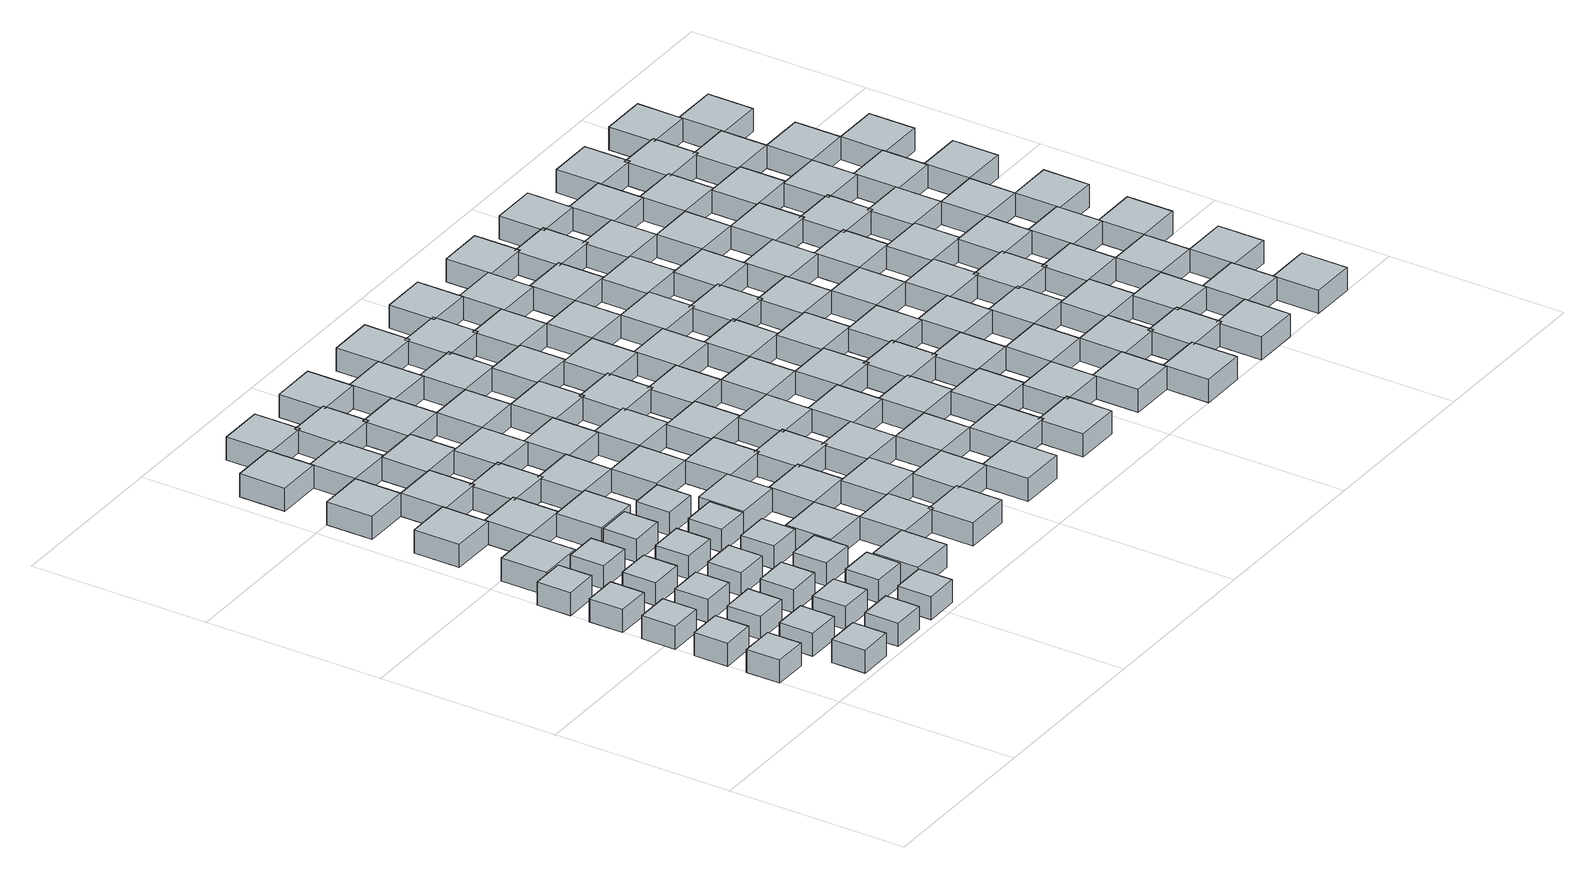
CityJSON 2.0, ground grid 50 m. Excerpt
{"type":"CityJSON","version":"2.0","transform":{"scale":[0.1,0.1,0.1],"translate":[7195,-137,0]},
"CityObjects":{
"object1":{"type":"GenericCityObject","geometry":[{"type":"Solid","lod":"1","boundaries":[[[[0,1,2,3]],[[4,5,1,0]],[[5,6,2,1]],[[6,7,3,2]],[[7,4,0,3]],[[7,6,5,4]]]]}]},
"object2":{"type":"GenericCityObject","geometry":[{"type":"Solid","lod":"1","boundaries":[[[[8,9,10,11]],[[12,13,9,8]],[[13,14,10,9]],[[14,15,11,10]],[[15,12,8,11]],[[15,14,13,12]]]]}]},
"object3":{"type":"GenericCityObject","geometry":[{"type":"Solid","lod":"1","boundaries":[[[[16,17,18,19]],[[20,21,17,16]],[[21,22,18,17]],[[22,23,19,18]],[[23,20,16,19]],[[23,22,21,20]]]]}]},
"object4":{"type":"GenericCityObject","geometry":[{"type":"Solid","lod":"1","boundaries":[[[[24,25,26,27]],[[28,29,25,24]],[[29,30,26,25]],[[30,31,27,26]],[[31,28,24,27]],[[31,30,29,28]]]]}]},
"object5":{"type":"GenericCityObject","geometry":[{"type":"Solid","lod":"1","boundaries":[[[[32,33,34,35]],[[36,37,33,32]],[[37,38,34,33]],[[38,39,35,34]],[[39,36,32,35]],[[39,38,37,36]]]]}]},
"object6":{"type":"GenericCityObject","geometry":[{"type":"Solid","lod":"1","boundaries":[[[[40,41,42,43]],[[44,45,41,40]],[[45,46,42,41]],[[46,47,43,42]],[[47,44,40,43]],[[47,46,45,44]]]]}]},
"object7":{"type":"GenericCityObject","geometry":[{"type":"Solid","lod":"1","boundaries":[[[[48,49,50,51]],[[52,53,49,48]],[[53,54,50,49]],[[54,55,51,50]],[[55,52,48,51]],[[55,54,53,52]]]]}]},
"object8":{"type":"GenericCityObject","geometry":[{"type":"Solid","lod":"1","boundaries":[[[[56,57,58,59]],[[60,61,57,56]],[[61,62,58,57]],[[62,63,59,58]],[[63,60,56,59]],[[63,62,61,60]]]]}]},
"object9":{"type":"GenericCityObject","geometry":[{"type":"Solid","lod":"1","boundaries":[[[[64,65,66,67]],[[68,69,65,64]],[[69,70,66,65]],[[70,71,67,66]],[[71,68,64,67]],[[71,70,69,68]]]]}]},
"object10":{"type":"GenericCityObject","geometry":[{"type":"Solid","lod":"1","boundaries":[[[[72,73,74,75]],[[76,77,73,72]],[[77,78,74,73]],[[78,79,75,74]],[[79,76,72,75]],[[79,78,77,76]]]]}]},
"object11":{"type":"GenericCityObject","geometry":[{"type":"Solid","lod":"1","boundaries":[[[[80,81,82,83]],[[84,85,81,80]],[[85,86,82,81]],[[86,87,83,82]],[[87,84,80,83]],[[87,86,85,84]]]]}]},
"object12":{"type":"GenericCityObject","geometry":[{"type":"Solid","lod":"1","boundaries":[[[[88,89,90,91]],[[92,93,89,88]],[[93,94,90,89]],[[94,95,91,90]],[[95,92,88,91]],[[95,94,93,92]]]]}]},
"object13":{"type":"GenericCityObject","geometry":[{"type":"Solid","lod":"1","boundaries":[[[[96,97,98,99]],[[100,101,97,96]],[[101,102,98,97]],[[102,103,99,98]],[[103,100,96,99]],[[103,102,101,100]]]]}]},
"object14":{"type":"GenericCityObject","geometry":[{"type":"Solid","lod":"1","boundaries":[[[[104,105,106,107]],[[108,109,105,104]],[[109,110,106,105]],[[110,111,107,106]],[[111,108,104,107]],[[111,110,109,108]]]]}]},
"object15":{"type":"GenericCityObject","geometry":[{"type":"Solid","lod":"1","boundaries":[[[[112,113,114,115]],[[116,117,113,112]],[[117,118,114,113]],[[118,119,115,114]],[[119,116,112,115]],[[119,118,117,116]]]]}]},
"object16":{"type":"GenericCityObject","geometry":[{"type":"Solid","lod":"1","boundaries":[[[[120,121,122,123]],[[124,125,121,120]],[[125,126,122,121]],[[126,127,123,122]],[[127,124,120,123]],[[127,126,125,124]]]]}]},
"object17":{"type":"GenericCityObject","geometry":[{"type":"Solid","lod":"1","boundaries":[[[[128,129,130,131]],[[132,133,129,128]],[[133,134,130,129]],[[134,135,131,130]],[[135,132,128,131]],[[135,134,133,132]]]]}]},
"object18":{"type":"GenericCityObject","geometry":[{"type":"Solid","lod":"1","boundaries":[[[[136,137,138,139]],[[140,141,137,136]],[[141,142,138,137]],[[142,143,139,138]],[[143,140,136,139]],[[143,142,141,140]]]]}]},
"object19":{"type":"GenericCityObject","geometry":[{"type":"Solid","lod":"1","boundaries":[[[[144,145,146,147]],[[148,149,145,144]],[[149,150,146,145]],[[150,151,147,146]],[[151,148,144,147]],[[151,150,149,148]]]]}]},
"object20":{"type":"GenericCityObject","geometry":[{"type":"Solid","lod":"1","boundaries":[[[[152,153,154,155]],[[156,157,153,152]],[[157,158,154,153]],[[158,159,155,154]],[[159,156,152,155]],[[159,158,157,156]]]]}]},
"object21":{"type":"GenericCityObject","geometry":[{"type":"Solid","lod":"1","boundaries":[[[[160,161,162,163]],[[164,165,161,160]],[[165,166,162,161]],[[166,167,163,162]],[[167,164,160,163]],[[167,166,165,164]]]]}]},
"object22":{"type":"GenericCityObject","geometry":[{"type":"Solid","lod":"1","boundaries":[[[[82,168,169,170]],[[86,171,168,82]],[[171,172,169,168]],[[172,173,170,169]],[[173,86,82,170]],[[173,172,171,86]]]]}]},
"object23":{"type":"GenericCityObject","geometry":[{"type":"Solid","lod":"1","boundaries":[[[[174,175,176,177]],[[178,179,175,174]],[[179,180,176,175]],[[180,181,177,176]],[[181,178,174,177]],[[181,180,179,178]]]]}]},
"object24":{"type":"GenericCityObject","geometry":[{"type":"Solid","lod":"1","boundaries":[[[[182,183,184,185]],[[186,187,183,182]],[[187,188,184,183]],[[188,189,185,184]],[[189,186,182,185]],[[189,188,187,186]]]]}]},
"object25":{"type":"GenericCityObject","geometry":[{"type":"Solid","lod":"1","boundaries":[[[[190,191,192,193]],[[194,195,191,190]],[[195,196,192,191]],[[196,197,193,192]],[[197,194,190,193]],[[197,196,195,194]]]]}]},
"object26":{"type":"GenericCityObject","geometry":[{"type":"Solid","lod":"1","boundaries":[[[[198,199,200,145]],[[201,202,199,198]],[[202,203,200,199]],[[203,149,145,200]],[[149,201,198,145]],[[149,203,202,201]]]]}]},
"object27":{"type":"GenericCityObject","geometry":[{"type":"Solid","lod":"1","boundaries":[[[[204,205,206,207]],[[208,209,205,204]],[[209,210,206,205]],[[210,211,207,206]],[[211,208,204,207]],[[211,210,209,208]]]]}]},
"object28":{"type":"GenericCityObject","geometry":[{"type":"Solid","lod":"1","boundaries":[[[[212,213,214,215]],[[216,217,213,212]],[[217,218,214,213]],[[218,219,215,214]],[[219,216,212,215]],[[219,218,217,216]]]]}]},
"object29":{"type":"GenericCityObject","geometry":[{"type":"Solid","lod":"1","boundaries":[[[[220,221,222,223]],[[224,225,221,220]],[[225,226,222,221]],[[226,227,223,222]],[[227,224,220,223]],[[227,226,225,224]]]]}]},
"object30":{"type":"GenericCityObject","geometry":[{"type":"Solid","lod":"1","boundaries":[[[[228,229,230,231]],[[232,233,229,228]],[[233,234,230,229]],[[234,235,231,230]],[[235,232,228,231]],[[235,234,233,232]]]]}]},
"object31":{"type":"GenericCityObject","geometry":[{"type":"Solid","lod":"1","boundaries":[[[[146,236,237,238]],[[150,239,236,146]],[[239,240,237,236]],[[240,241,238,237]],[[241,150,146,238]],[[241,240,239,150]]]]}]},
"object32":{"type":"GenericCityObject","geometry":[{"type":"Solid","lod":"1","boundaries":[[[[242,243,244,245]],[[246,247,243,242]],[[247,248,244,243]],[[248,249,245,244]],[[249,246,242,245]],[[249,248,247,246]]]]}]},
"object33":{"type":"GenericCityObject","geometry":[{"type":"Solid","lod":"1","boundaries":[[[[250,251,252,253]],[[254,255,251,250]],[[255,256,252,251]],[[256,257,253,252]],[[257,254,250,253]],[[257,256,255,254]]]]}]},
"object34":{"type":"GenericCityObject","geometry":[{"type":"Solid","lod":"1","boundaries":[[[[258,259,260,261]],[[262,263,259,258]],[[263,264,260,259]],[[264,265,261,260]],[[265,262,258,261]],[[265,264,263,262]]]]}]},
"object35":{"type":"GenericCityObject","geometry":[{"type":"Solid","lod":"1","boundaries":[[[[266,267,268,269]],[[270,271,267,266]],[[271,272,268,267]],[[272,273,269,268]],[[273,270,266,269]],[[273,272,271,270]]]]}]},
"object36":{"type":"GenericCityObject","geometry":[{"type":"Solid","lod":"1","boundaries":[[[[274,275,276,277]],[[278,279,275,274]],[[279,280,276,275]],[[280,281,277,276]],[[281,278,274,277]],[[281,280,279,278]]]]}]},
"object37":{"type":"GenericCityObject","geometry":[{"type":"Solid","lod":"1","boundaries":[[[[282,283,284,285]],[[286,287,283,282]],[[287,288,284,283]],[[288,289,285,284]],[[289,286,282,285]],[[289,288,287,286]]]]}]},
"object38":{"type":"GenericCityObject","geometry":[{"type":"Solid","lod":"1","boundaries":[[[[290,291,292,293]],[[294,295,291,290]],[[295,296,292,291]],[[296,297,293,292]],[[297,294,290,293]],[[297,296,295,294]]]]}]},
"object39":{"type":"GenericCityObject","geometry":[{"type":"Solid","lod":"1","boundaries":[[[[298,299,300,259]],[[301,302,299,298]],[[302,303,300,299]],[[303,263,259,300]],[[263,301,298,259]],[[263,303,302,301]]]]}]},
"object40":{"type":"GenericCityObject","geometry":[{"type":"Solid","lod":"1","boundaries":[[[[304,305,306,307]],[[308,309,305,304]],[[309,310,306,305]],[[310,311,307,306]],[[311,308,304,307]],[[311,310,309,308]]]]}]},
"object41":{"type":"GenericCityObject","geometry":[{"type":"Solid","lod":"1","boundaries":[[[[312,313,314,315]],[[316,317,313,312]],[[317,318,314,313]],[[318,319,315,314]],[[319,316,312,315]],[[319,318,317,316]]]]}]},
"object42":{"type":"GenericCityObject","geometry":[{"type":"Solid","lod":"1","boundaries":[[[[320,321,322,283]],[[323,324,321,320]],[[324,325,322,321]],[[325,287,283,322]],[[287,323,320,283]],[[287,325,324,323]]]]}]},
"object43":{"type":"GenericCityObject","geometry":[{"type":"Solid","lod":"1","boundaries":[[[[260,326,327,328]],[[264,329,326,260]],[[329,330,327,326]],[[330,331,328,327]],[[331,264,260,328]],[[331,330,329,264]]]]}]},
"object44":{"type":"GenericCityObject","geometry":[{"type":"Solid","lod":"1","boundaries":[[[[332,333,334,335]],[[336,337,333,332]],[[337,338,334,333]],[[338,339,335,334]],[[339,336,332,335]],[[339,338,337,336]]]]}]},
"object45":{"type":"GenericCityObject","geometry":[{"type":"Solid","lod":"1","boundaries":[[[[340,341,342,343]],[[344,345,341,340]],[[345,346,342,341]],[[346,347,343,342]],[[347,344,340,343]],[[347,346,345,344]]]]}]},
"object46":{"type":"GenericCityObject","geometry":[{"type":"Solid","lod":"1","boundaries":[[[[348,349,350,351]],[[352,353,349,348]],[[353,354,350,349]],[[354,355,351,350]],[[355,352,348,351]],[[355,354,353,352]]]]}]},
"object47":{"type":"GenericCityObject","geometry":[{"type":"Solid","lod":"1","boundaries":[[[[356,357,358,321]],[[359,360,357,356]],[[360,361,358,357]],[[361,324,321,358]],[[324,359,356,321]],[[324,361,360,359]]]]}]},
"object48":{"type":"GenericCityObject","geometry":[{"type":"Solid","lod":"1","boundaries":[[[[362,363,364,365]],[[366,367,363,362]],[[367,368,364,363]],[[368,369,365,364]],[[369,366,362,365]],[[369,368,367,366]]]]}]},
"object49":{"type":"GenericCityObject","geometry":[{"type":"Solid","lod":"1","boundaries":[[[[370,371,372,373]],[[374,375,371,370]],[[375,376,372,371]],[[376,377,373,372]],[[377,374,370,373]],[[377,376,375,374]]]]}]},
"object50":{"type":"GenericCityObject","geometry":[{"type":"Solid","lod":"1","boundaries":[[[[314,378,379,341]],[[318,380,378,314]],[[380,381,379,378]],[[381,345,341,379]],[[345,318,314,341]],[[345,381,380,318]]]]}]},
"object51":{"type":"GenericCityObject","geometry":[{"type":"Solid","lod":"1","boundaries":[[[[322,382,383,384]],[[325,385,382,322]],[[385,386,383,382]],[[386,387,384,383]],[[387,325,322,384]],[[387,386,385,325]]]]}]},
"object52":{"type":"GenericCityObject","geometry":[{"type":"Solid","lod":"1","boundaries":[[[[388,389,390,391]],[[392,393,389,388]],[[393,394,390,389]],[[394,395,391,390]],[[395,392,388,391]],[[395,394,393,392]]]]}]},
"object53":{"type":"GenericCityObject","geometry":[{"type":"Solid","lod":"1","boundaries":[[[[396,397,398,399]],[[400,401,397,396]],[[401,402,398,397]],[[402,403,399,398]],[[403,400,396,399]],[[403,402,401,400]]]]}]},
"object54":{"type":"GenericCityObject","geometry":[{"type":"Solid","lod":"1","boundaries":[[[[404,405,406,407]],[[408,409,405,404]],[[409,410,406,405]],[[410,411,407,406]],[[411,408,404,407]],[[411,410,409,408]]]]}]},
"object55":{"type":"GenericCityObject","geometry":[{"type":"Solid","lod":"1","boundaries":[[[[412,413,414,378]],[[415,416,413,412]],[[416,417,414,413]],[[417,380,378,414]],[[380,415,412,378]],[[380,417,416,415]]]]}]},
"object56":{"type":"GenericCityObject","geometry":[{"type":"Solid","lod":"1","boundaries":[[[[418,419,420,421]],[[422,423,419,418]],[[423,424,420,419]],[[424,425,421,420]],[[425,422,418,421]],[[425,424,423,422]]]]}]},
"object57":{"type":"GenericCityObject","geometry":[{"type":"Solid","lod":"1","boundaries":[[[[426,427,428,429]],[[430,431,427,426]],[[431,432,428,427]],[[432,433,429,428]],[[433,430,426,429]],[[433,432,431,430]]]]}]},
"object58":{"type":"GenericCityObject","geometry":[{"type":"Solid","lod":"1","boundaries":[[[[434,435,436,437]],[[438,439,435,434]],[[439,440,436,435]],[[440,441,437,436]],[[441,438,434,437]],[[441,440,439,438]]]]}]},
"object59":{"type":"GenericCityObject","geometry":[{"type":"Solid","lod":"1","boundaries":[[[[379,442,443,444]],[[381,445,442,379]],[[445,446,443,442]],[[446,447,444,443]],[[447,381,379,444]],[[447,446,445,381]]]]}]},
"object60":{"type":"GenericCityObject","geometry":[{"type":"Solid","lod":"1","boundaries":[[[[448,449,450,451]],[[452,453,449,448]],[[453,454,450,449]],[[454,455,451,450]],[[455,452,448,451]],[[455,454,453,452]]]]}]},
"object61":{"type":"GenericCityObject","geometry":[{"type":"Solid","lod":"1","boundaries":[[[[456,457,458,459]],[[460,461,457,456]],[[461,462,458,457]],[[462,463,459,458]],[[463,460,456,459]],[[463,462,461,460]]]]}]},
"object62":{"type":"GenericCityObject","geometry":[{"type":"Solid","lod":"1","boundaries":[[[[398,464,465,427]],[[402,466,464,398]],[[466,467,465,464]],[[467,431,427,465]],[[431,402,398,427]],[[431,467,466,402]]]]}]},
"object63":{"type":"GenericCityObject","geometry":[{"type":"Solid","lod":"1","boundaries":[[[[468,469,470,471]],[[472,473,469,468]],[[473,474,470,469]],[[474,475,471,470]],[[475,472,468,471]],[[475,474,473,472]]]]}]},
"object64":{"type":"GenericCityObject","geometry":[{"type":"Solid","lod":"1","boundaries":[[[[476,477,478,479]],[[480,481,477,476]],[[481,482,478,477]],[[482,483,479,478]],[[483,480,476,479]],[[483,482,481,480]]]]}]},
"object65":{"type":"GenericCityObject","geometry":[{"type":"Solid","lod":"1","boundaries":[[[[484,485,486,487]],[[488,489,485,484]],[[489,490,486,485]],[[490,491,487,486]],[[491,488,484,487]],[[491,490,489,488]]]]}]},
"object66":{"type":"GenericCityObject","geometry":[{"type":"Solid","lod":"1","boundaries":[[[[492,493,494,495]],[[496,497,493,492]],[[497,498,494,493]],[[498,499,495,494]],[[499,496,492,495]],[[499,498,497,496]]]]}]},
"object67":{"type":"GenericCityObject","geometry":[{"type":"Solid","lod":"1","boundaries":[[[[500,501,502,464]],[[503,504,501,500]],[[504,505,502,501]],[[505,466,464,502]],[[466,503,500,464]],[[466,505,504,503]]]]}]},
"object68":{"type":"GenericCityObject","geometry":[{"type":"Solid","lod":"1","boundaries":[[[[506,507,508,509]],[[510,511,507,506]],[[511,512,508,507]],[[512,513,509,508]],[[513,510,506,509]],[[513,512,511,510]]]]}]},
"object69":{"type":"GenericCityObject","geometry":[{"type":"Solid","lod":"1","boundaries":[[[[514,515,516,517]],[[518,519,515,514]],[[519,520,516,515]],[[520,521,517,516]],[[521,518,514,517]],[[521,520,519,518]]]]}]},
"object70":{"type":"GenericCityObject","geometry":[{"type":"Solid","lod":"1","boundaries":[[[[458,522,523,485]],[[462,524,522,458]],[[524,525,523,522]],[[525,489,485,523]],[[489,462,458,485]],[[489,525,524,462]]]]}]},
"object71":{"type":"GenericCityObject","geometry":[{"type":"Solid","lod":"1","boundaries":[[[[465,526,527,528]],[[467,529,526,465]],[[529,530,527,526]],[[530,531,528,527]],[[531,467,465,528]],[[531,530,529,467]]]]}]},
"object72":{"type":"GenericCityObject","geometry":[{"type":"Solid","lod":"1","boundaries":[[[[532,533,534,535]],[[536,537,533,532]],[[537,538,534,533]],[[538,539,535,534]],[[539,536,532,535]],[[539,538,537,536]]]]}]},
"object73":{"type":"GenericCityObject","geometry":[{"type":"Solid","lod":"1","boundaries":[[[[540,541,542,543]],[[544,545,541,540]],[[545,546,542,541]],[[546,547,543,542]],[[547,544,540,543]],[[547,546,545,544]]]]}]},
"object74":{"type":"GenericCityObject","geometry":[{"type":"Solid","lod":"1","boundaries":[[[[548,549,550,551]],[[552,553,549,548]],[[553,554,550,549]],[[554,555,551,550]],[[555,552,548,551]],[[555,554,553,552]]]]}]},
"object75":{"type":"GenericCityObject","geometry":[{"type":"Solid","lod":"1","boundaries":[[[[556,557,558,522]],[[559,560,557,556]],[[560,561,558,557]],[[561,524,522,558]],[[524,559,556,522]],[[524,561,560,559]]]]}]},
"object76":{"type":"GenericCityObject","geometry":[{"type":"Solid","lod":"1","boundaries":[[[[562,563,564,565]],[[566,567,563,562]],[[567,568,564,563]],[[568,569,565,564]],[[569,566,562,565]],[[569,568,567,566]]]]}]},
"object77":{"type":"GenericCityObject","geometry":[{"type":"Solid","lod":"1","boundaries":[[[[570,571,572,573]],[[574,575,571,570]],[[575,576,572,571]],[[576,577,573,572]],[[577,574,570,573]],[[577,576,575,574]]]]}]},
"object78":{"type":"GenericCityObject","geometry":[{"type":"Solid","lod":"1","boundaries":[[[[516,578,579,541]],[[520,580,578,516]],[[580,581,579,578]],[[581,545,541,579]],[[545,520,516,541]],[[545,581,580,520]]]]}]},
"object79":{"type":"GenericCityObject","geometry":[{"type":"Solid","lod":"1","boundaries":[[[[523,582,583,584]],[[525,585,582,523]],[[585,586,583,582]],[[586,587,584,583]],[[587,525,523,584]],[[587,586,585,525]]]]}]},
"object80":{"type":"GenericCityObject","geometry":[{"type":"Solid","lod":"1","boundaries":[[[[588,589,590,591]],[[592,593,589,588]],[[593,594,590,589]],[[594,595,591,590]],[[595,592,588,591]],[[595,594,593,592]]]]}]},
"object81":{"type":"GenericCityObject","geometry":[{"type":"Solid","lod":"1","boundaries":[[[[596,597,598,599]],[[600,601,597,596]],[[601,602,598,597]],[[602,603,599,598]],[[603,600,596,599]],[[603,602,601,600]]]]}]},
"object82":{"type":"GenericCityObject","geometry":[{"type":"Solid","lod":"1","boundaries":[[[[604,605,606,607]],[[608,609,605,604]],[[609,610,606,605]],[[610,611,607,606]],[[611,608,604,607]],[[611,610,609,608]]]]}]},
"object83":{"type":"GenericCityObject","geometry":[{"type":"Solid","lod":"1","boundaries":[[[[612,613,614,578]],[[615,616,613,612]],[[616,617,614,613]],[[617,580,578,614]],[[580,615,612,578]],[[580,617,616,615]]]]}]},
"object84":{"type":"GenericCityObject","geometry":[{"type":"Solid","lod":"1","boundaries":[[[[618,619,620,621]],[[622,623,619,618]],[[623,624,620,619]],[[624,625,621,620]],[[625,622,618,621]],[[625,624,623,622]]]]}]},
"object85":{"type":"GenericCityObject","geometry":[{"type":"Solid","lod":"1","boundaries":[[[[626,627,628,629]],[[630,631,627,626]],[[631,632,628,627]],[[632,633,629,628]],[[633,630,626,629]],[[633,632,631,630]]]]}]},
"object86":{"type":"GenericCityObject","geometry":[{"type":"Solid","lod":"1","boundaries":[[[[634,635,636,637]],[[638,639,635,634]],[[639,640,636,635]],[[640,641,637,636]],[[641,638,634,637]],[[641,640,639,638]]]]}]},
"object87":{"type":"GenericCityObject","geometry":[{"type":"Solid","lod":"1","boundaries":[[[[579,642,643,644]],[[581,645,642,579]],[[645,646,643,642]],[[646,647,644,643]],[[647,581,579,644]],[[647,646,645,581]]]]}]},
"object88":{"type":"GenericCityObject","geometry":[{"type":"Solid","lod":"1","boundaries":[[[[648,649,650,651]],[[652,653,649,648]],[[653,654,650,649]],[[654,655,651,650]],[[655,652,648,651]],[[655,654,653,652]]]]}]},
"object89":{"type":"GenericCityObject","geometry":[{"type":"Solid","lod":"1","boundaries":[[[[656,657,658,659]],[[660,661,657,656]],[[661,662,658,657]],[[662,663,659,658]],[[663,660,656,659]],[[663,662,661,660]]]]}]},
"object90":{"type":"GenericCityObject","geometry":[{"type":"Solid","lod":"1","boundaries":[[[[598,664,665,627]],[[602,666,664,598]],[[666,667,665,664]],[[667,631,627,665]],[[631,602,598,627]],[[631,667,666,602]]]]}]},
"object91":{"type":"GenericCityObject","geometry":[{"type":"Solid","lod":"1","boundaries":[[[[668,669,670,671]],[[672,673,669,668]],[[673,674,670,669]],[[674,675,671,670]],[[675,672,668,671]],[[675,674,673,672]]]]}]},
"object92":{"type":"GenericCityObject","geometry":[{"type":"Solid","lod":"1","boundaries":[[[[676,677,678,679]],[[680,681,677,676]],[[681,682,678,677]],[[682,683,679,678]],[[683,680,676,679]],[[683,682,681,680]]]]}]},
"object93":{"type":"GenericCityObject","geometry":[{"type":"Solid","lod":"1","boundaries":[[[[684,685,686,687]],[[688,689,685,684]],[[689,690,686,685]],[[690,691,687,686]],[[691,688,684,687]],[[691,690,689,688]]]]}]},
"object94":{"type":"GenericCityObject","geometry":[{"type":"Solid","lod":"1","boundaries":[[[[692,693,694,695]],[[696,697,693,692]],[[697,698,694,693]],[[698,699,695,694]],[[699,696,692,695]],[[699,698,697,696]]]]}]},
"object95":{"type":"GenericCityObject","geometry":[{"type":"Solid","lod":"1","boundaries":[[[[700,701,702,703]],[[704,705,701,700]],[[705,706,702,701]],[[706,707,703,702]],[[707,704,700,703]],[[707,706,705,704]]]]}]},
"object96":{"type":"GenericCityObject","geometry":[{"type":"Solid","lod":"1","boundaries":[[[[708,709,710,664]],[[711,712,709,708]],[[712,713,710,709]],[[713,666,664,710]],[[666,711,708,664]],[[666,713,712,711]]]]}]},
"object97":{"type":"GenericCityObject","geometry":[{"type":"Solid","lod":"1","boundaries":[[[[714,715,716,717]],[[718,719,715,714]],[[719,720,716,715]],[[720,721,717,716]],[[721,718,714,717]],[[721,720,719,718]]]]}]},
"object98":{"type":"GenericCityObject","geometry":[{"type":"Solid","lod":"1","boundaries":[[[[722,723,724,725]],[[726,727,723,722]],[[727,728,724,723]],[[728,729,725,724]],[[729,726,722,725]],[[729,728,727,726]]]]}]},
"object99":{"type":"GenericCityObject","geometry":[{"type":"Solid","lod":"1","boundaries":[[[[658,730,731,693]],[[662,732,730,658]],[[732,733,731,730]],[[733,697,693,731]],[[697,662,658,693]],[[697,733,732,662]]]]}]},
"object100":{"type":"GenericCityObject","geometry":[{"type":"Solid","lod":"1","boundaries":[[[[665,734,735,736]],[[667,737,734,665]],[[737,738,735,734]],[[738,739,736,735]],[[739,667,665,736]],[[739,738,737,667]]]]}]},
"object101":{"type":"GenericCityObject","geometry":[{"type":"Solid","lod":"1","boundaries":[[[[740,741,742,743]],[[744,745,741,740]],[[745,746,742,741]],[[746,747,743,742]],[[747,744,740,743]],[[747,746,745,744]]]]}]},
"object102":{"type":"GenericCityObject","geometry":[{"type":"Solid","lod":"1","boundaries":[[[[748,749,750,751]],[[752,753,749,748]],[[753,754,750,749]],[[754,755,751,750]],[[755,752,748,751]],[[755,754,753,752]]]]}]},
"object103":{"type":"GenericCityObject","geometry":[{"type":"Solid","lod":"1","boundaries":[[[[756,757,758,759]],[[760,761,757,756]],[[761,762,758,757]],[[762,763,759,758]],[[763,760,756,759]],[[763,762,761,760]]]]}]},
"object104":{"type":"GenericCityObject","geometry":[{"type":"Solid","lod":"1","boundaries":[[[[764,765,766,730]],[[767,768,765,764]],[[768,769,766,765]],[[769,732,730,766]],[[732,767,764,730]],[[732,769,768,767]]]]}]},
"object105":{"type":"GenericCityObject","geometry":[{"type":"Solid","lod":"1","boundaries":[[[[770,771,772,773]],[[774,775,771,770]],[[775,776,772,771]],[[776,777,773,772]],[[777,774,770,773]],[[777,776,775,774]]]]}]},
"object106":{"type":"GenericCityObject","geometry":[{"type":"Solid","lod":"1","boundaries":[[[[778,779,780,781]],[[782,783,779,778]],[[783,784,780,779]],[[784,785,781,780]],[[785,782,778,781]],[[785,784,783,782]]]]}]},
"object107":{"type":"GenericCityObject","geometry":[{"type":"Solid","lod":"1","boundaries":[[[[786,787,788,789]],[[790,791,787,786]],[[791,792,788,787]],[[792,793,789,788]],[[793,790,786,789]],[[793,792,791,790]]]]}]},
"object108":{"type":"GenericCityObject","geometry":[{"type":"Solid","lod":"1","boundaries":[[[[724,794,795,749]],[[728,796,794,724]],[[796,797,795,794]],[[797,753,749,795]],[[753,728,724,749]],[[753,797,796,728]]]]}]},
"object109":{"type":"GenericCityObject","geometry":[{"type":"Solid","lod":"1","boundaries":[[[[731,798,799,800]],[[733,801,798,731]],[[801,802,799,798]],[[802,803,800,799]],[[803,733,731,800]],[[803,802,801,733]]]]}]},
"object110":{"type":"GenericCityObject","geometry":[{"type":"Solid","lod":"1","boundaries":[[[[804,805,806,807]],[[808,809,805,804]],[[809,810,806,805]],[[810,811,807,806]],[[811,808,804,807]],[[811,810,809,808]]]]}]},
"object111":{"type":"GenericCityObject","geometry":[{"type":"Solid","lod":"1","boundaries":[[[[812,813,814,815]],[[816,817,813,812]],[[817,818,814,813]],[[818,819,815,814]],[[819,816,812,815]],[[819,818,817,816]]]]}]},
"object112":{"type":"GenericCityObject","geometry":[{"type":"Solid","lod":"1","boundaries":[[[[820,821,822,823]],[[824,825,821,820]],[[825,826,822,821]],[[826,827,823,822]],[[827,824,820,823]],[[827,826,825,824]]]]}]},
"object113":{"type":"GenericCityObject","geometry":[{"type":"Solid","lod":"1","boundaries":[[[[828,829,830,794]],[[831,832,829,828]],[[832,833,830,829]],[[833,796,794,830]],[[796,831,828,794]],[[796,833,832,831]]]]}]},
"object114":{"type":"GenericCityObject","geometry":[{"type":"Solid","lod":"1","boundaries":[[[[834,835,836,837]],[[838,839,835,834]],[[839,840,836,835]],[[840,841,837,836]],[[841,838,834,837]],[[841,840,839,838]]]]}]},
"object115":{"type":"GenericCityObject","geometry":[{"type":"Solid","lod":"1","boundaries":[[[[842,843,844,845]],[[846,847,843,842]],[[847,848,844,843]],[[848,849,845,844]],[[849,846,842,845]],[[849,848,847,846]]]]}]},
"object116":{"type":"GenericCityObject","geometry":[{"type":"Solid","lod":"1","boundaries":[[[[850,851,852,853]],[[854,855,851,850]],[[855,856,852,851]],[[856,857,853,852]],[[857,854,850,853]],[[857,856,855,854]]]]}]},
"object117":{"type":"GenericCityObject","geometry":[{"type":"Solid","lod":"1","boundaries":[[[[795,858,859,860]],[[797,861,858,795]],[[861,862,859,858]],[[862,863,860,859]],[[863,797,795,860]],[[863,862,861,797]]]]}]},
"object118":{"type":"GenericCityObject","geometry":[{"type":"Solid","lod":"1","boundaries":[[[[864,865,866,867]],[[868,869,865,864]],[[869,870,866,865]],[[870,871,867,866]],[[871,868,864,867]],[[871,870,869,868]]]]}]},
"object119":{"type":"GenericCityObject","geometry":[{"type":"Solid","lod":"1","boundaries":[[[[872,873,874,875]],[[876,877,873,872]],[[877,878,874,873]],[[878,879,875,874]],[[879,876,872,875]],[[879,878,877,876]]]]}]},
"object120":{"type":"GenericCityObject","geometry":[{"type":"Solid","lod":"1","boundaries":[[[[814,880,881,843]],[[818,882,880,814]],[[882,883,881,880]],[[883,847,843,881]],[[847,818,814,843]],[[847,883,882,818]]]]}]},
"object121":{"type":"GenericCityObject","geometry":[{"type":"Solid","lod":"1","boundaries":[[[[884,885,886,887]],[[888,889,885,884]],[[889,890,886,885]],[[890,891,887,886]],[[891,888,884,887]],[[891,890,889,888]]]]}]},
"object122":{"type":"GenericCityObject","geometry":[{"type":"Solid","lod":"1","boundaries":[[[[892,893,894,895]],[[896,897,893,892]],[[897,898,894,893]],[[898,899,895,894]],[[899,896,892,895]],[[899,898,897,896]]]]}]},
"object123":{"type":"GenericCityObject","geometry":[{"type":"Solid","lod":"1","boundaries":[[[[900,901,902,903]],[[904,905,901,900]],[[905,906,902,901]],[[906,907,903,902]],[[907,904,900,903]],[[907,906,905,904]]]]}]},
"object124":{"type":"GenericCityObject","geometry":[{"type":"Solid","lod":"1","boundaries":[[[[908,909,910,911]],[[912,913,909,908]],[[913,914,910,909]],[[914,915,911,910]],[[915,912,908,911]],[[915,914,913,912]]]]}]},
"object125":{"type":"GenericCityObject","geometry":[{"type":"Solid","lod":"1","boundaries":[[[[916,917,918,919]],[[920,921,917,916]],[[921,922,918,917]],[[922,923,919,918]],[[923,920,916,919]],[[923,922,921,920]]]]}]},
"object126":{"type":"GenericCityObject","geometry":[{"type":"Solid","lod":"1","boundaries":[[[[924,925,926,880]],[[927,928,925,924]],[[928,929,926,925]],[[929,882,880,926]],[[882,927,924,880]],[[882,929,928,927]]]]}]},
"object127":{"type":"GenericCityObject","geometry":[{"type":"Solid","lod":"1","boundaries":[[[[930,931,932,933]],[[934,935,931,930]],[[935,936,932,931]],[[936,937,933,932]],[[937,934,930,933]],[[937,936,935,934]]]]}]},
"object128":{"type":"GenericCityObject","geometry":[{"type":"Solid","lod":"1","boundaries":[[[[938,939,940,941]],[[942,943,939,938]],[[943,944,940,939]],[[944,945,941,940]],[[945,942,938,941]],[[945,944,943,942]]]]}]},
"object129":{"type":"GenericCityObject","geometry":[{"type":"Solid","lod":"1","boundaries":[[[[874,946,947,909]],[[878,948,946,874]],[[948,949,947,946]],[[949,913,909,947]],[[913,878,874,909]],[[913,949,948,878]]]]}]},
"object130":{"type":"GenericCityObject","geometry":[{"type":"Solid","lod":"1","boundaries":[[[[881,950,951,952]],[[883,953,950,881]],[[953,954,951,950]],[[954,955,952,951]],[[955,883,881,952]],[[955,954,953,883]]]]}]},
"object131":{"type":"GenericCityObject","geometry":[{"type":"Solid","lod":"1","boundaries":[[[[956,957,958,959]],[[960,961,957,956]],[[961,962,958,957]],[[962,963,959,958]],[[963,960,956,959]],[[963,962,961,960]]]]}]},
"object132":{"type":"GenericCityObject","geometry":[{"type":"Solid","lod":"1","boundaries":[[[[964,965,966,967]],[[968,969,965,964]],[[969,970,966,965]],[[970,971,967,966]],[[971,968,964,967]],[[971,970,969,968]]]]}]},
"object133":{"type":"GenericCityObject","geometry":[{"type":"Solid","lod":"1","boundaries":[[[[972,973,974,946]],[[975,976,973,972]],[[976,977,974,973]],[[977,948,946,974]],[[948,975,972,946]],[[948,977,976,975]]]]}]},
"object134":{"type":"GenericCityObject","geometry":[{"type":"Solid","lod":"1","boundaries":[[[[978,979,980,981]],[[982,983,979,978]],[[983,984,980,979]],[[984,985,981,980]],[[985,982,978,981]],[[985,984,983,982]]]]}]},
"object135":{"type":"GenericCityObject","geometry":[{"type":"Solid","lod":"1","boundaries":[[[[940,986,987,957]],[[944,988,986,940]],[[988,989,987,986]],[[989,961,957,987]],[[961,944,940,957]],[[961,989,988,944]]]]}]},
"object136":{"type":"GenericCityObject","geometry":[{"type":"Solid","lod":"1","boundaries":[[[[947,990,991,992]],[[949,993,990,947]],[[993,994,991,990]],[[994,995,992,991]],[[995,949,947,992]],[[995,994,993,949]]]]}]},
"object137":{"type":"GenericCityObject","geometry":[{"type":"Solid","lod":"1","boundaries":[[[[996,997,998,999]],[[1000,1001,997,996]],[[1001,1002,998,997]],[[1002,1003,999,998]],[[1003,1000,996,999]],[[1003,1002,1001,1000]]]]}]},
"object138":{"type":"GenericCityObject","geometry":[{"type":"Solid","lod":"1","boundaries":[[[[1004,1005,1006,986]],[[1007,1008,1005,1004]],[[1008,1009,1006,1005]],[[1009,988,986,1006]],[[988,1007,1004,986]],[[988,1009,1008,1007]]]]}]}
},
"vertices":[
[0,170,0],[96,170,0],[96,266,0],[0,266,0],[0,170,65],[96,170,65],[96,266,65],[0,266,65],
[0,320,0],[96,320,0],[96,416,0],[0,416,0],[0,320,65],[96,320,65],[96,416,65],[0,416,65],
[0,470,0],[96,470,0],[96,566,0],[0,566,0],[0,470,65],[96,470,65],[96,566,65],[0,566,65],
[150,20,0],[246,20,0],[246,116,0],[150,116,0],[150,20,65],[246,20,65],[246,116,65],[150,116,65],
[0,620,0],[96,620,0],[96,716,0],[0,716,0],[0,620,65],[96,620,65],[96,716,65],[0,716,65],
[150,170,0],[246,170,0],[246,266,0],[150,266,0],[150,170,65],[246,170,65],[246,266,65],[150,266,65],
[0,770,0],[96,770,0],[96,866,0],[0,866,0],[0,770,65],[96,770,65],[96,866,65],[0,866,65],
[150,320,0],[246,320,0],[246,416,0],[150,416,0],[150,320,65],[246,320,65],[246,416,65],[150,416,65],
[150,470,0],[246,470,0],[246,566,0],[150,566,0],[150,470,65],[246,470,65],[246,566,65],[150,566,65],
[300,20,0],[396,20,0],[396,116,0],[300,116,0],[300,20,65],[396,20,65],[396,116,65],[300,116,65],
[50,870,0],[180,870,0],[180,1000,0],[50,1000,0],[50,870,65],[180,870,65],[180,1000,65],[50,1000,65],
[150,620,0],[246,620,0],[246,716,0],[150,716,0],[150,620,65],[246,620,65],[246,716,65],[150,716,65],
[300,170,0],[396,170,0],[396,266,0],[300,266,0],[300,170,65],[396,170,65],[396,266,65],[300,266,65],
[150,770,0],[246,770,0],[246,866,0],[150,866,0],[150,770,65],[246,770,65],[246,866,65],[150,866,65],
[300,320,0],[396,320,0],[396,416,0],[300,416,0],[300,320,65],[396,320,65],[396,416,65],[300,416,65],
[50,1120,0],[180,1120,0],[180,1250,0],[50,1250,0],[50,1120,65],[180,1120,65],[180,1250,65],[50,1250,65],
[300,470,0],[396,470,0],[396,566,0],[300,566,0],[300,470,65],[396,470,65],[396,566,65],[300,566,65],
[450,20,0],[546,20,0],[546,116,0],[450,116,0],[450,20,65],[546,20,65],[546,116,65],[450,116,65],
[50,1370,0],[180,1370,0],[180,1500,0],[50,1500,0],[50,1370,65],[180,1370,65],[180,1500,65],[50,1500,65],
[300,620,0],[396,620,0],[396,716,0],[300,716,0],[300,620,65],[396,620,65],[396,716,65],[300,716,65],
[450,170,0],[546,170,0],[546,266,0],[450,266,0],[450,170,65],[546,170,65],[546,266,65],[450,266,65],
[310,1000,0],[310,1130,0],[180,1130,0],[310,1000,65],[310,1130,65],[180,1130,65],
[300,770,0],[396,770,0],[396,866,0],[300,866,0],[300,770,65],[396,770,65],[396,866,65],[300,866,65],
[450,320,0],[546,320,0],[546,416,0],[450,416,0],[450,320,65],[546,320,65],[546,416,65],[450,416,65],
[50,1620,0],[180,1620,0],[180,1750,0],[50,1750,0],[50,1620,65],[180,1620,65],[180,1750,65],[50,1750,65],
[180,1240,0],[310,1240,0],[310,1370,0],[180,1240,65],[310,1240,65],[310,1370,65],
[300,870,0],[430,870,0],[430,1000,0],[300,1000,0],[300,870,65],[430,870,65],[430,1000,65],[300,1000,65],
[450,470,0],[546,470,0],[546,566,0],[450,566,0],[450,470,65],[546,470,65],[546,566,65],[450,566,65],
[550,120,0],[680,120,0],[680,250,0],[550,250,0],[550,120,65],[680,120,65],[680,250,65],[550,250,65],
[450,620,0],[546,620,0],[546,716,0],[450,716,0],[450,620,65],[546,620,65],[546,716,65],[450,716,65],
[310,1500,0],[310,1630,0],[180,1630,0],[310,1500,65],[310,1630,65],[180,1630,65],
[300,1120,0],[430,1120,0],[430,1250,0],[300,1250,0],[300,1120,65],[430,1120,65],[430,1250,65],[300,1250,65],
[450,770,0],[546,770,0],[546,866,0],[450,866,0],[450,770,65],[546,770,65],[546,866,65],[450,866,65],
[550,370,0],[680,370,0],[680,500,0],[550,500,0],[550,370,65],[680,370,65],[680,500,65],[550,500,65],
[180,1740,0],[310,1740,0],[310,1870,0],[180,1870,0],[180,1740,65],[310,1740,65],[310,1870,65],[180,1870,65],
[300,1370,0],[430,1370,0],[430,1500,0],[300,1500,0],[300,1370,65],[430,1370,65],[430,1500,65],[300,1500,65],
[420,1000,0],[550,1000,0],[550,1130,0],[420,1130,0],[420,1000,65],[550,1000,65],[550,1130,65],[420,1130,65],
[550,620,0],[680,620,0],[680,750,0],[550,750,0],[550,620,65],[680,620,65],[680,750,65],[550,750,65],
[680,240,0],[810,240,0],[810,370,0],[680,240,65],[810,240,65],[810,370,65],
[300,1620,0],[430,1620,0],[430,1750,0],[300,1750,0],[300,1620,65],[430,1620,65],[430,1750,65],[300,1750,65],
[420,1240,0],[550,1240,0],[550,1370,0],[420,1370,0],[420,1240,65],[550,1240,65],[550,1370,65],[420,1370,65],
[550,870,0],[680,870,0],[680,1000,0],[550,870,65],[680,870,65],[680,1000,65],
[810,500,0],[810,630,0],[680,630,0],[810,500,65],[810,630,65],[680,630,65],
[800,120,0],[930,120,0],[930,250,0],[800,250,0],[800,120,65],[930,120,65],[930,250,65],[800,250,65],
[420,1500,0],[550,1500,0],[550,1630,0],[420,1630,0],[420,1500,65],[550,1500,65],[550,1630,65],[420,1630,65],
[550,1120,0],[680,1120,0],[680,1250,0],[550,1250,0],[550,1120,65],[680,1120,65],[680,1250,65],[550,1250,65],
[680,740,0],[810,740,0],[810,870,0],[680,740,65],[810,740,65],[810,870,65],
[800,370,0],[930,370,0],[930,500,0],[800,500,0],[800,370,65],[930,370,65],[930,500,65],[800,500,65],
[420,1740,0],[550,1740,0],[550,1870,0],[420,1870,0],[420,1740,65],[550,1740,65],[550,1870,65],[420,1870,65],
[680,1370,0],[680,1500,0],[680,1370,65],[680,1500,65],
[810,1000,0],[810,1130,0],[680,1130,0],[810,1000,65],[810,1130,65],[680,1130,65],
[800,620,0],[930,620,0],[930,750,0],[800,750,0],[800,620,65],[930,620,65],[930,750,65],[800,750,65],
[920,240,0],[1050,240,0],[1050,370,0],[920,370,0],[920,240,65],[1050,240,65],[1050,370,65],[920,370,65],
[550,1620,0],[680,1620,0],[680,1750,0],[550,1750,0],[550,1620,65],[680,1620,65],[680,1750,65],[550,1750,65],
[680,1240,0],[810,1240,0],[810,1370,0],[680,1240,65],[810,1240,65],[810,1370,65],
[800,870,0],[930,870,0],[930,1000,0],[800,1000,0],[800,870,65],[930,870,65],[930,1000,65],[800,1000,65],
[920,500,0],[1050,500,0],[1050,630,0],[920,630,0],[920,500,65],[1050,500,65],[1050,630,65],[920,630,65],
[1050,120,0],[1180,120,0],[1180,250,0],[1050,250,0],[1050,120,65],[1180,120,65],[1180,250,65],[1050,250,65],
[810,1500,0],[810,1630,0],[680,1630,0],[810,1500,65],[810,1630,65],[680,1630,65],
[800,1120,0],[930,1120,0],[930,1250,0],[800,1250,0],[800,1120,65],[930,1120,65],[930,1250,65],[800,1250,65],
[920,740,0],[1050,740,0],[1050,870,0],[920,870,0],[920,740,65],[1050,740,65],[1050,870,65],[920,870,65],
[1180,370,0],[1180,500,0],[1180,370,65],[1180,500,65],
[680,1740,0],[810,1740,0],[810,1870,0],[680,1870,0],[680,1740,65],[810,1740,65],[810,1870,65],[680,1870,65],
[800,1370,0],[930,1370,0],[930,1500,0],[800,1500,0],[800,1370,65],[930,1370,65],[930,1500,65],[800,1500,65],
[920,1000,0],[1050,1000,0],[1050,1130,0],[920,1130,0],[920,1000,65],[1050,1000,65],[1050,1130,65],[920,1130,65],
[1050,620,0],[1180,620,0],[1180,750,0],[1050,750,0],[1050,620,65],[1180,620,65],[1180,750,65],[1050,750,65],
[1180,240,0],[1310,240,0],[1310,370,0],[1180,240,65],[1310,240,65],[1310,370,65],
[800,1620,0],[930,1620,0],[930,1750,0],[800,1750,0],[800,1620,65],[930,1620,65],[930,1750,65],[800,1750,65],
[920,1240,0],[1050,1240,0],[1050,1370,0],[920,1370,0],[920,1240,65],[1050,1240,65],[1050,1370,65],[920,1370,65],
[1180,870,0],[1180,1000,0],[1180,870,65],[1180,1000,65],
[1310,500,0],[1310,630,0],[1180,630,0],[1310,500,65],[1310,630,65],[1180,630,65],
[1300,120,0],[1430,120,0],[1430,250,0],[1300,250,0],[1300,120,65],[1430,120,65],[1430,250,65],[1300,250,65],
[920,1500,0],[1050,1500,0],[1050,1630,0],[920,1630,0],[920,1500,65],[1050,1500,65],[1050,1630,65],[920,1630,65],
[1050,1120,0],[1180,1120,0],[1180,1250,0],[1050,1250,0],[1050,1120,65],[1180,1120,65],[1180,1250,65],[1050,1250,65],
[1180,740,0],[1310,740,0],[1310,870,0],[1180,740,65],[1310,740,65],[1310,870,65],
[1300,370,0],[1430,370,0],[1430,500,0],[1300,500,0],[1300,370,65],[1430,370,65],[1430,500,65],[1300,500,65],
[920,1740,0],[1050,1740,0],[1050,1870,0],[920,1870,0],[920,1740,65],[1050,1740,65],[1050,1870,65],[920,1870,65],
[1180,1370,0],[1180,1500,0],[1180,1370,65],[1180,1500,65],
[1310,1000,0],[1310,1130,0],[1180,1130,0],[1310,1000,65],[1310,1130,65],[1180,1130,65],
[1300,620,0],[1430,620,0],[1430,750,0],[1300,750,0],[1300,620,65],[1430,620,65],[1430,750,65],[1300,750,65],
[1420,240,0],[1550,240,0],[1550,370,0],[1420,370,0],[1420,240,65],[1550,240,65],[1550,370,65],[1420,370,65],
[1050,1620,0],[1180,1620,0],[1180,1750,0],[1050,1750,0],[1050,1620,65],[1180,1620,65],[1180,1750,65],[1050,1750,65],
[1180,1240,0],[1310,1240,0],[1310,1370,0],[1180,1240,65],[1310,1240,65],[1310,1370,65],
[1300,870,0],[1430,870,0],[1430,1000,0],[1300,1000,0],[1300,870,65],[1430,870,65],[1430,1000,65],[1300,1000,65],
[1420,500,0],[1550,500,0],[1550,630,0],[1420,630,0],[1420,500,65],[1550,500,65],[1550,630,65],[1420,630,65],
[1550,120,0],[1680,120,0],[1680,250,0],[1550,250,0],[1550,120,65],[1680,120,65],[1680,250,65],[1550,250,65],
[1310,1500,0],[1310,1630,0],[1180,1630,0],[1310,1500,65],[1310,1630,65],[1180,1630,65],
[1300,1120,0],[1430,1120,0],[1430,1250,0],[1300,1250,0],[1300,1120,65],[1430,1120,65],[1430,1250,65],[1300,1250,65],
[1420,740,0],[1550,740,0],[1550,870,0],[1420,870,0],[1420,740,65],[1550,740,65],[1550,870,65],[1420,870,65],
[1680,370,0],[1680,500,0],[1680,370,65],[1680,500,65],
[1680,0,0],[1810,0,0],[1810,130,0],[1680,130,0],[1680,0,65],[1810,0,65],[1810,130,65],[1680,130,65],
[1180,1740,0],[1310,1740,0],[1310,1870,0],[1180,1870,0],[1180,1740,65],[1310,1740,65],[1310,1870,65],[1180,1870,65],
[1300,1370,0],[1430,1370,0],[1430,1500,0],[1300,1500,0],[1300,1370,65],[1430,1370,65],[1430,1500,65],[1300,1500,65],
[1420,1000,0],[1550,1000,0],[1550,1130,0],[1420,1130,0],[1420,1000,65],[1550,1000,65],[1550,1130,65],[1420,1130,65],
[1550,620,0],[1680,620,0],[1680,750,0],[1550,750,0],[1550,620,65],[1680,620,65],[1680,750,65],[1550,750,65],
[1680,240,0],[1810,240,0],[1810,370,0],[1680,240,65],[1810,240,65],[1810,370,65],
[1300,1620,0],[1430,1620,0],[1430,1750,0],[1300,1750,0],[1300,1620,65],[1430,1620,65],[1430,1750,65],[1300,1750,65],
[1420,1240,0],[1550,1240,0],[1550,1370,0],[1420,1370,0],[1420,1240,65],[1550,1240,65],[1550,1370,65],[1420,1370,65],
[1680,870,0],[1680,1000,0],[1680,870,65],[1680,1000,65],
[1810,500,0],[1810,630,0],[1680,630,0],[1810,500,65],[1810,630,65],[1680,630,65],
[1800,120,0],[1930,120,0],[1930,250,0],[1800,250,0],[1800,120,65],[1930,120,65],[1930,250,65],[1800,250,65],
[1420,1500,0],[1550,1500,0],[1550,1630,0],[1420,1630,0],[1420,1500,65],[1550,1500,65],[1550,1630,65],[1420,1630,65],
[1550,1120,0],[1680,1120,0],[1680,1250,0],[1550,1250,0],[1550,1120,65],[1680,1120,65],[1680,1250,65],[1550,1250,65],
[1680,740,0],[1810,740,0],[1810,870,0],[1680,740,65],[1810,740,65],[1810,870,65],
[1800,370,0],[1930,370,0],[1930,500,0],[1800,500,0],[1800,370,65],[1930,370,65],[1930,500,65],[1800,500,65],
[1920,0,0],[2050,0,0],[2050,130,0],[1920,130,0],[1920,0,65],[2050,0,65],[2050,130,65],[1920,130,65],
[1420,1740,0],[1550,1740,0],[1550,1870,0],[1420,1870,0],[1420,1740,65],[1550,1740,65],[1550,1870,65],[1420,1870,65],
[1680,1370,0],[1680,1500,0],[1680,1370,65],[1680,1500,65],
[1810,1000,0],[1810,1130,0],[1680,1130,0],[1810,1000,65],[1810,1130,65],[1680,1130,65],
[1800,620,0],[1930,620,0],[1930,750,0],[1800,750,0],[1800,620,65],[1930,620,65],[1930,750,65],[1800,750,65],
[1920,240,0],[2050,240,0],[2050,370,0],[1920,370,0],[1920,240,65],[2050,240,65],[2050,370,65],[1920,370,65],
[1550,1620,0],[1680,1620,0],[1680,1750,0],[1550,1750,0],[1550,1620,65],[1680,1620,65],[1680,1750,65],[1550,1750,65],
[1680,1240,0],[1810,1240,0],[1810,1370,0],[1680,1240,65],[1810,1240,65],[1810,1370,65],
[1800,870,0],[1930,870,0],[1930,1000,0],[1800,1000,0],[1800,870,65],[1930,870,65],[1930,1000,65],[1800,1000,65],
[1920,500,0],[2050,500,0],[2050,630,0],[1920,630,0],[1920,500,65],[2050,500,65],[2050,630,65],[1920,630,65],
[2050,120,0],[2180,120,0],[2180,250,0],[2050,250,0],[2050,120,65],[2180,120,65],[2180,250,65],[2050,250,65],
[1810,1500,0],[1810,1630,0],[1680,1630,0],[1810,1500,65],[1810,1630,65],[1680,1630,65],
[1800,1120,0],[1930,1120,0],[1930,1250,0],[1800,1250,0],[1800,1120,65],[1930,1120,65],[1930,1250,65],[1800,1250,65],
[1920,740,0],[2050,740,0],[2050,870,0],[1920,870,0],[1920,740,65],[2050,740,65],[2050,870,65],[1920,870,65],
[2180,370,0],[2180,500,0],[2180,370,65],[2180,500,65],
[2180,0,0],[2310,0,0],[2310,130,0],[2180,130,0],[2180,0,65],[2310,0,65],[2310,130,65],[2180,130,65],
[1680,1740,0],[1810,1740,0],[1810,1870,0],[1680,1870,0],[1680,1740,65],[1810,1740,65],[1810,1870,65],[1680,1870,65],
[1800,1370,0],[1930,1370,0],[1930,1500,0],[1800,1500,0],[1800,1370,65],[1930,1370,65],[1930,1500,65],[1800,1500,65],
[1920,1000,0],[2050,1000,0],[2050,1130,0],[1920,1130,0],[1920,1000,65],[2050,1000,65],[2050,1130,65],[1920,1130,65],
[2050,620,0],[2180,620,0],[2180,750,0],[2050,750,0],[2050,620,65],[2180,620,65],[2180,750,65],[2050,750,65],
[2180,240,0],[2310,240,0],[2310,370,0],[2180,240,65],[2310,240,65],[2310,370,65],
[1800,1620,0],[1930,1620,0],[1930,1750,0],[1800,1750,0],[1800,1620,65],[1930,1620,65],[1930,1750,65],[1800,1750,65],
[1920,1240,0],[2050,1240,0],[2050,1370,0],[1920,1370,0],[1920,1240,65],[2050,1240,65],[2050,1370,65],[1920,1370,65],
[2180,870,0],[2180,1000,0],[2180,870,65],[2180,1000,65],
[2310,500,0],[2310,630,0],[2180,630,0],[2310,500,65],[2310,630,65],[2180,630,65],
[1920,1500,0],[2050,1500,0],[2050,1630,0],[1920,1630,0],[1920,1500,65],[2050,1500,65],[2050,1630,65],[1920,1630,65],
[2050,1120,0],[2180,1120,0],[2180,1250,0],[2050,1250,0],[2050,1120,65],[2180,1120,65],[2180,1250,65],[2050,1250,65],
[2180,740,0],[2310,740,0],[2310,870,0],[2180,740,65],[2310,740,65],[2310,870,65],
[1920,1740,0],[2050,1740,0],[2050,1870,0],[1920,1870,0],[1920,1740,65],[2050,1740,65],[2050,1870,65],[1920,1870,65],
[2180,1370,0],[2180,1500,0],[2180,1370,65],[2180,1500,65],
[2310,1000,0],[2310,1130,0],[2180,1130,0],[2310,1000,65],[2310,1130,65],[2180,1130,65],
[2050,1620,0],[2180,1620,0],[2180,1750,0],[2050,1750,0],[2050,1620,65],[2180,1620,65],[2180,1750,65],[2050,1750,65],
[2180,1240,0],[2310,1240,0],[2310,1370,0],[2180,1240,65],[2310,1240,65],[2310,1370,65]
]}
